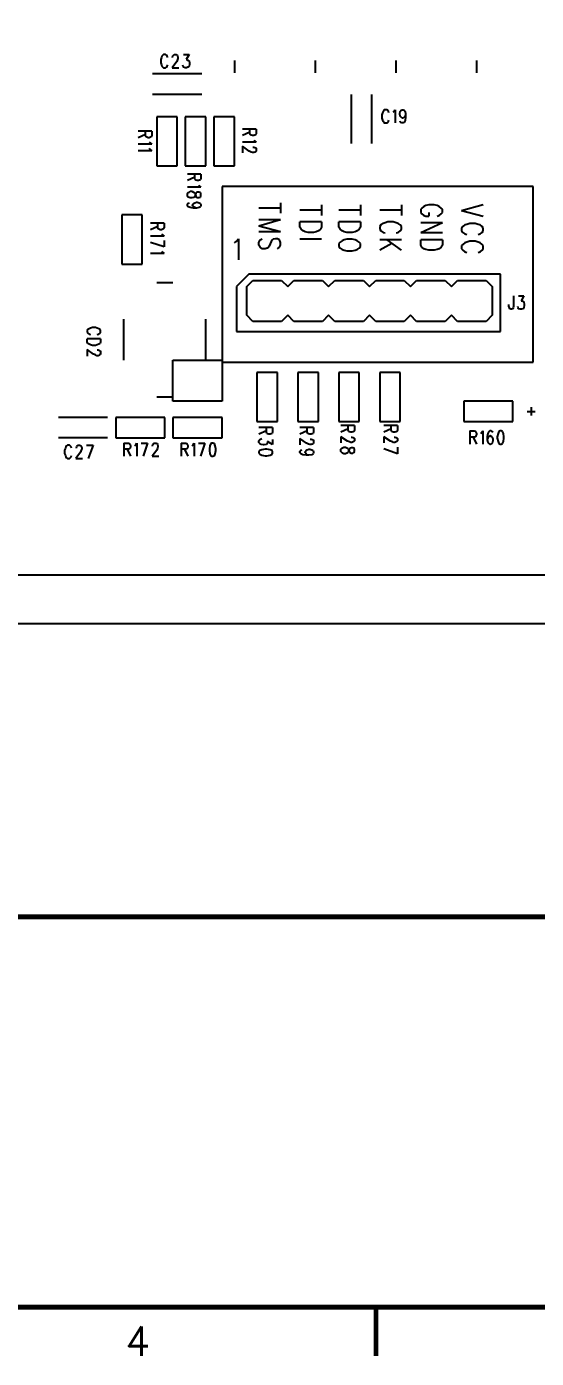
# Model space of a CAD drawing. Extents: x 295 to 953, y 10 to 290.
# Drawn here: x 651.2 to 703.4, y 9.8 to 146.2 of the extents above; entities that cross this region are included whole.
import ezdxf
from ezdxf.enums import TextEntityAlignment as Align

# ---------------------------------------------------------------- set-up
doc = ezdxf.new("R2010")
doc.units = 0
doc.header["$LTSCALE"] = 5
doc.header["$MEASUREMENT"] = 0
doc.layers.get('0').update_dxf_attribs({"linetype": 'CONTINUOUS', "lineweight": 25})
for name, color, linetype in [('SST0126_PHO', 15, 'CONTINUOUS'), ('문자', 4, 'CONTINUOUS'), ('테두리', 3, 'CONTINUOUS')]:
    doc.layers.add(name, color=color, linetype=linetype)
doc.styles.get("Standard").update_dxf_attribs({"font": 'simplex.shx'})

# ---------------------------------------------------------------- blocks, each defined once
blk = doc.blocks.new('C')
at = {"layer": '테두리', "const_width": 0.5}
for points in [[(15, 285), (15, 15), (405, 15), (405, 285), (15, 285)], [(15, 55), (405, 55)], [(210, 10), (210, 15)]]:
    blk.add_lwpolyline(points, dxfattribs=at)
at = {"layer": '문자'}
blk.add_text('4', height=3, dxfattribs=at).set_placement((185.62, 11.5), align=Align.MIDDLE)

msp = doc.modelspace()

# ---------------------------------------------------------------- linework, layer by layer
at = {"layer": 'SST0126_PHO', "color": 7}
for p, q in [((665.15, 143.3), (665.07, 143.17)), ((665.24, 143.34), (665.15, 143.3)), ((665.45, 143.34), (665.24, 143.34)), ((665.53, 143.3), (665.45, 143.34)), ((665.62, 143.17), (665.53, 143.3)), ((666.2, 143.21), (666.24, 143.3)), ((666.24, 143.3), (666.33, 143.34)), ((666.33, 143.34), (666.54, 143.34)), ((666.54, 143.34), (666.62, 143.3)), ((666.62, 143.3), (666.66, 143.21)), ((667.29, 143.34), (667.84, 143.34)), ((667.84, 143.34), (667.54, 142.84)), ((665.03, 143.05), (664.95, 142.84)), ((664.95, 142.84), (664.95, 142.5)), ((664.95, 142.5), (665.03, 142.29)), ((665.07, 143.17), (665.03, 143.05)), ((665.03, 142.29), (665.07, 142.17)), ((665.07, 142.17), (665.15, 142.04)), ((665.15, 142.04), (665.24, 142)), ((665.24, 142), (665.45, 142)), ((665.45, 142), (665.53, 142.04)), ((665.53, 142.04), (665.62, 142.17)), ((665.66, 143.05), (665.62, 143.17)), ((665.62, 142.17), (665.66, 142.29)), ((666.58, 142.63), (666.12, 142)), ((666.12, 142), (666.79, 142)), ((666.16, 143.09), (666.2, 143.21)), ((666.16, 143.05), (666.16, 143.09)), ((666.66, 142.84), (666.58, 142.63)), ((666.66, 143.21), (666.71, 143.09)), ((666.71, 142.96), (666.66, 142.84)), ((666.71, 143.09), (666.71, 142.96)), ((667.25, 142.12), (667.21, 142.25)), ((667.29, 142.04), (667.25, 142.12)), ((667.46, 142), (667.29, 142.04)), ((667.59, 142), (667.46, 142)), ((667.54, 142.84), (667.67, 142.84)), ((667.71, 142.04), (667.59, 142)), ((667.67, 142.84), (667.75, 142.75)), ((667.84, 142.17), (667.71, 142.04)), ((667.75, 142.75), (667.84, 142.71)), ((667.84, 142.71), (667.88, 142.5)), ((667.88, 142.37), (667.84, 142.17)), ((667.88, 142.5), (667.88, 142.37)), ((672.49, 142.75), (672.49, 141.49)), ((680.75, 142.75), (680.75, 141.49)), ((689, 142.75), (689, 141.49)), ((697.26, 142.75), (697.26, 141.49)), ((669.14, 141.37), (664.11, 141.37)), ((669.14, 139.27), (664.11, 139.27)), ((684.43, 139.27), (684.43, 134.24)), ((686.53, 139.27), (686.53, 134.24)), ((666.62, 136.97), (664.53, 136.97)), ((664.53, 136.97), (664.53, 131.94)), ((666.62, 131.94), (666.62, 136.97)), ((669.56, 136.97), (667.46, 136.97)), ((667.46, 136.97), (667.46, 131.94)), ((669.56, 131.94), (669.56, 136.97)), ((672.49, 136.97), (670.39, 136.97)), ((670.39, 136.97), (670.39, 131.94)), ((672.49, 131.94), (672.49, 136.97)), ((687.66, 137.39), (687.58, 137.18)), ((687.58, 137.18), (687.58, 136.84)), ((687.58, 136.84), (687.66, 136.63)), ((687.7, 137.51), (687.66, 137.39)), ((687.66, 136.63), (687.7, 136.51)), ((687.79, 137.64), (687.7, 137.51)), ((687.7, 136.51), (687.79, 136.38)), ((687.87, 137.68), (687.79, 137.64)), ((688.08, 137.68), (687.87, 137.68)), ((688.16, 137.64), (688.08, 137.68)), ((688.25, 137.51), (688.16, 137.64)), ((688.16, 136.38), (688.25, 136.51)), ((688.29, 137.39), (688.25, 137.51)), ((688.25, 136.51), (688.29, 136.63)), ((688.75, 137.43), (688.83, 137.51)), ((688.83, 137.51), (688.96, 137.68)), ((688.96, 137.68), (688.96, 136.34)), ((689.42, 137.3), (689.46, 137.51)), ((689.42, 137.26), (689.42, 137.3)), ((689.46, 137.05), (689.42, 137.26)), ((689.46, 137.51), (689.55, 137.64)), ((689.55, 136.93), (689.46, 137.05)), ((689.5, 136.38), (689.46, 136.51)), ((689.55, 137.64), (689.67, 137.68)), ((689.67, 136.84), (689.55, 136.93)), ((689.67, 137.68), (689.76, 137.68)), ((689.76, 136.84), (689.67, 136.84)), ((689.76, 137.68), (689.88, 137.64)), ((689.88, 136.93), (689.76, 136.84)), ((689.88, 137.64), (689.97, 137.51)), ((689.97, 137.05), (689.88, 136.93)), ((689.97, 136.59), (689.88, 136.38)), ((689.97, 137.51), (690.01, 137.26)), ((690.01, 137.26), (689.97, 137.05)), ((690.01, 136.93), (689.97, 136.59)), ((690.01, 137.26), (690.01, 136.93)), ((664.02, 135.5), (662.64, 135.5)), ((663.39, 135.17), (662.64, 134.83)), ((663.39, 135.04), (663.39, 135.5)), ((664.02, 135.5), (664.02, 135.04)), ((674.71, 135.71), (673.33, 135.71)), ((674.08, 135.38), (673.33, 135.04)), ((674.08, 135.25), (674.08, 135.71)), ((674.12, 135.12), (674.08, 135.25)), ((674.21, 135.08), (674.12, 135.12)), ((674.67, 135.12), (674.58, 135.08)), ((674.71, 135.25), (674.67, 135.12)), ((674.71, 135.71), (674.71, 135.25)), ((687.79, 136.38), (687.87, 136.34)), ((687.87, 136.34), (688.08, 136.34)), ((688.08, 136.34), (688.16, 136.38)), ((689.63, 136.34), (689.5, 136.38)), ((689.76, 136.34), (689.63, 136.34)), ((689.88, 136.38), (689.76, 136.34)), ((664.02, 134.16), (662.64, 134.16)), ((663.44, 134.91), (663.39, 135.04)), ((663.52, 134.87), (663.44, 134.91)), ((663.65, 134.83), (663.52, 134.87)), ((663.77, 134.83), (663.65, 134.83)), ((663.9, 134.87), (663.77, 134.83)), ((663.77, 134.37), (663.86, 134.29)), ((663.77, 133.74), (663.86, 133.62)), ((663.86, 134.29), (664.02, 134.16)), ((663.98, 134.91), (663.9, 134.87)), ((664.02, 135.04), (663.98, 134.91)), ((674.71, 134.37), (673.33, 134.37)), ((674, 133.45), (673.33, 133.95)), ((673.33, 133.95), (673.33, 133.28)), ((674.33, 135.04), (674.21, 135.08)), ((674.46, 135.04), (674.33, 135.04)), ((674.37, 133.87), (674.46, 133.87)), ((674.58, 135.08), (674.46, 135.04)), ((674.46, 134.58), (674.54, 134.5)), ((674.46, 133.87), (674.58, 133.83)), ((674.54, 134.5), (674.71, 134.37)), ((674.58, 133.83), (674.67, 133.78)), ((674.67, 133.78), (674.71, 133.7)), ((664.02, 133.49), (662.64, 133.49)), ((663.86, 133.62), (664.02, 133.49)), ((674.21, 133.36), (674, 133.45)), ((674.33, 133.32), (674.21, 133.36)), ((674.46, 133.32), (674.33, 133.32)), ((674.58, 133.36), (674.46, 133.32)), ((674.67, 133.41), (674.58, 133.36)), ((674.71, 133.49), (674.67, 133.41)), ((674.71, 133.7), (674.71, 133.49)), ((664.53, 131.94), (666.62, 131.94)), ((667.46, 131.94), (669.56, 131.94)), ((669.05, 131.1), (667.67, 131.1)), ((668.42, 130.64), (668.42, 131.1)), ((669.05, 131.1), (669.05, 130.64)), ((670.39, 131.94), (672.49, 131.94)), ((668.42, 130.77), (667.67, 130.43)), ((669.05, 129.76), (667.67, 129.76)), ((668.47, 130.51), (668.42, 130.64)), ((668.55, 130.47), (668.47, 130.51)), ((668.68, 130.43), (668.55, 130.47)), ((668.8, 130.43), (668.68, 130.43)), ((668.93, 130.47), (668.8, 130.43)), ((668.8, 129.97), (668.88, 129.89)), ((668.88, 129.89), (669.05, 129.76)), ((669.01, 130.51), (668.93, 130.47)), ((669.05, 130.64), (669.01, 130.51)), ((703.08, 129.84), (671.23, 129.84)), ((671.23, 129.84), (671.23, 111.82)), ((703.08, 111.82), (703.08, 129.84)), ((667.67, 129.09), (667.75, 129.22)), ((667.67, 128.88), (667.67, 129.09)), ((667.75, 128.75), (667.67, 128.88)), ((667.75, 129.22), (667.84, 129.26)), ((667.84, 128.71), (667.75, 128.75)), ((667.84, 129.26), (667.96, 129.34)), ((667.96, 128.67), (667.84, 128.71)), ((667.96, 129.34), (668.13, 129.34)), ((668.13, 128.67), (667.96, 128.67)), ((668.13, 129.34), (668.3, 129.26)), ((668.3, 128.71), (668.13, 128.67)), ((668.3, 129.26), (668.42, 129.17)), ((668.42, 128.8), (668.3, 128.71)), ((668.42, 129.17), (668.47, 129.05)), ((668.47, 128.92), (668.42, 128.8)), ((668.55, 129.13), (668.47, 128.92)), ((668.47, 129.05), (668.55, 128.84)), ((668.59, 129.22), (668.55, 129.13)), ((668.55, 128.84), (668.59, 128.75)), ((668.72, 129.26), (668.59, 129.22)), ((668.59, 128.75), (668.72, 128.71)), ((668.88, 129.26), (668.72, 129.26)), ((668.72, 128.71), (668.88, 128.71)), ((669.01, 129.22), (668.88, 129.26)), ((668.88, 128.71), (669.01, 128.75)), ((669.05, 129.09), (669.01, 129.22)), ((669.01, 128.75), (669.05, 128.88)), ((669.05, 128.88), (669.05, 129.09)), ((663.06, 126.91), (660.96, 126.91)), ((660.96, 126.91), (660.96, 121.88)), ((663.06, 121.88), (663.06, 126.91)), ((667.67, 128), (667.75, 128.13)), ((667.67, 127.87), (667.67, 128)), ((667.75, 127.75), (667.67, 127.87)), ((667.75, 128.13), (667.88, 128.17)), ((667.96, 127.66), (667.75, 127.75)), ((668.3, 127.62), (667.96, 127.66)), ((668.21, 127.96), (668.3, 128.08)), ((668.21, 127.87), (668.21, 127.96)), ((668.3, 127.75), (668.21, 127.87)), ((668.3, 128.08), (668.42, 128.17)), ((668.42, 127.66), (668.3, 127.75)), ((668.59, 127.62), (668.3, 127.62)), ((668.42, 128.17), (668.59, 128.21)), ((668.59, 127.62), (668.42, 127.66)), ((668.59, 128.21), (668.68, 128.21)), ((668.88, 127.66), (668.59, 127.62)), ((668.68, 128.21), (668.88, 128.17)), ((668.88, 128.17), (669.01, 128.08)), ((669.01, 127.75), (668.88, 127.66)), ((669.01, 128.08), (669.05, 127.96)), ((669.05, 127.87), (669.01, 127.75)), ((669.05, 127.96), (669.05, 127.87)), ((677.22, 127.62), (675, 127.62)), ((677.22, 128.17), (677.22, 127.08)), ((681.42, 127.41), (679.19, 127.41)), ((681.42, 127.96), (681.42, 126.87)), ((685.4, 127.41), (683.18, 127.41)), ((685.4, 127.96), (685.4, 126.87)), ((689.59, 127.41), (687.37, 127.41)), ((689.59, 127.96), (689.59, 126.87)), ((691.68, 127.62), (691.56, 127.5)), ((691.56, 127.5), (691.56, 127.16)), ((691.56, 127.16), (691.68, 127.04)), ((691.89, 127.79), (691.68, 127.62)), ((691.68, 127.04), (691.89, 126.87)), ((692.1, 127.87), (691.89, 127.79)), ((692.4, 127.96), (692.1, 127.87)), ((692.94, 127.96), (692.4, 127.96)), ((692.4, 127.16), (692.4, 126.78)), ((693.23, 127.87), (692.94, 127.96)), ((693.44, 127.79), (693.23, 127.87)), ((693.65, 127.62), (693.44, 127.79)), ((693.44, 126.87), (693.65, 127.04)), ((693.78, 127.5), (693.65, 127.62)), ((693.65, 127.04), (693.78, 127.16)), ((693.78, 127.16), (693.78, 127.5)), ((697.97, 127.96), (695.75, 127.33)), ((697.97, 126.74), (695.75, 127.33)), ((665.28, 126.07), (663.9, 126.07)), ((664.65, 125.74), (663.9, 125.4)), ((664.65, 125.61), (664.65, 126.07)), ((664.69, 125.49), (664.65, 125.61)), ((665.28, 125.61), (665.24, 125.49)), ((665.28, 126.07), (665.28, 125.61)), ((677.22, 126.41), (675, 125.78)), ((677.22, 126.41), (675, 126.41)), ((677.22, 125.19), (675, 125.78)), ((679.19, 125.65), (679.19, 126.2)), ((681.42, 126.2), (679.19, 126.2)), ((679.32, 125.44), (679.19, 125.65)), ((681.42, 125.65), (681.29, 125.44)), ((681.42, 126.2), (681.42, 125.65)), ((683.18, 125.65), (683.18, 126.2)), ((685.4, 126.2), (683.18, 126.2)), ((683.3, 125.44), (683.18, 125.65)), ((685.4, 125.65), (685.27, 125.44)), ((685.4, 126.2), (685.4, 125.65)), ((687.49, 125.9), (687.37, 125.74)), ((687.37, 125.74), (687.37, 125.44)), ((687.7, 126.03), (687.49, 125.9)), ((687.91, 126.11), (687.7, 126.03)), ((688.21, 126.2), (687.91, 126.11)), ((688.75, 126.2), (688.21, 126.2)), ((689.04, 126.11), (688.75, 126.2)), ((689.25, 126.03), (689.04, 126.11)), ((689.46, 125.9), (689.25, 126.03)), ((689.59, 125.74), (689.46, 125.9)), ((689.59, 125.44), (689.59, 125.74)), ((693.78, 126.11), (691.56, 125.07)), ((693.78, 126.11), (691.56, 126.11)), ((691.89, 126.87), (692.1, 126.78)), ((692.1, 126.78), (692.4, 126.78)), ((693.23, 126.78), (693.44, 126.87)), ((695.87, 125.74), (695.75, 125.57)), ((695.75, 125.57), (695.75, 125.28)), ((696.08, 125.9), (695.87, 125.74)), ((696.29, 125.95), (696.08, 125.9)), ((696.59, 126.03), (696.29, 125.95)), ((697.13, 126.03), (696.59, 126.03)), ((697.43, 125.95), (697.13, 126.03)), ((697.63, 125.9), (697.43, 125.95)), ((697.84, 125.74), (697.63, 125.9)), ((697.97, 125.57), (697.84, 125.74)), ((697.97, 125.28), (697.97, 125.57)), ((665.28, 124.73), (663.9, 124.73)), ((664.78, 125.44), (664.69, 125.49)), ((664.9, 125.4), (664.78, 125.44)), ((665.03, 125.4), (664.9, 125.4)), ((665.15, 125.44), (665.03, 125.4)), ((665.03, 124.94), (665.11, 124.86)), ((665.11, 124.86), (665.28, 124.73)), ((665.24, 125.49), (665.15, 125.44)), ((665.28, 124.31), (665.28, 123.64)), ((672.49, 124.06), (672.66, 124.19)), ((672.66, 124.19), (672.91, 124.48)), ((672.91, 124.48), (672.91, 122.3)), ((677.22, 125.19), (675, 125.19)), ((675, 124.1), (675.13, 124.35)), ((675.13, 124.35), (675.34, 124.48)), ((676.26, 124.19), (676.05, 123.72)), ((676.39, 124.35), (676.26, 124.19)), ((676.47, 124.44), (676.39, 124.35)), ((676.68, 124.48), (676.47, 124.44)), ((676.89, 124.48), (676.68, 124.48)), ((677.1, 124.35), (676.89, 124.48)), ((677.22, 124.1), (677.1, 124.35)), ((681.42, 124.44), (679.19, 124.44)), ((679.53, 125.28), (679.32, 125.44)), ((679.74, 125.19), (679.53, 125.28)), ((680.03, 125.11), (679.74, 125.19)), ((680.58, 125.11), (680.03, 125.11)), ((680.87, 125.19), (680.58, 125.11)), ((681.08, 125.28), (680.87, 125.19)), ((681.29, 125.44), (681.08, 125.28)), ((683.51, 125.28), (683.3, 125.44)), ((683.51, 124.27), (683.3, 124.14)), ((683.72, 125.19), (683.51, 125.28)), ((683.72, 124.35), (683.51, 124.27)), ((684.01, 125.11), (683.72, 125.19)), ((684.01, 124.44), (683.72, 124.35)), ((684.56, 125.11), (684.01, 125.11)), ((684.56, 124.44), (684.01, 124.44)), ((684.85, 125.19), (684.56, 125.11)), ((684.85, 124.35), (684.56, 124.44)), ((685.06, 125.28), (684.85, 125.19)), ((685.06, 124.27), (684.85, 124.35)), ((685.27, 125.44), (685.06, 125.28)), ((685.27, 124.14), (685.06, 124.27)), ((687.37, 125.44), (687.49, 125.28)), ((689.59, 124.35), (687.37, 124.35)), ((687.49, 125.28), (687.7, 125.11)), ((687.7, 125.11), (687.91, 125.07)), ((689.59, 123.31), (688.12, 124.35)), ((689.04, 125.07), (689.25, 125.11)), ((689.25, 125.11), (689.46, 125.28)), ((689.46, 125.28), (689.59, 125.44)), ((693.78, 125.07), (691.56, 125.07)), ((691.56, 123.81), (691.56, 124.35)), ((693.78, 124.35), (691.56, 124.35)), ((693.78, 124.35), (693.78, 123.81)), ((695.75, 125.28), (695.87, 125.11)), ((695.87, 125.11), (696.08, 124.98)), ((696.08, 124.98), (696.29, 124.9)), ((696.59, 124.23), (696.29, 124.14)), ((697.13, 124.23), (696.59, 124.23)), ((697.43, 124.14), (697.13, 124.23)), ((697.43, 124.9), (697.63, 124.98)), ((697.63, 124.98), (697.84, 125.11)), ((697.84, 125.11), (697.97, 125.28)), ((665.28, 123.64), (663.9, 124.1)), ((665.28, 122.97), (663.9, 122.97)), ((665.03, 123.18), (665.11, 123.1)), ((665.11, 123.1), (665.28, 122.97)), ((675, 123.81), (675, 124.1)), ((675.13, 123.6), (675, 123.81)), ((675.34, 123.43), (675.13, 123.6)), ((675.63, 123.43), (675.34, 123.43)), ((675.84, 123.52), (675.63, 123.43)), ((675.97, 123.6), (675.84, 123.52)), ((676.05, 123.72), (675.97, 123.6)), ((676.89, 123.43), (677.1, 123.6)), ((677.1, 123.6), (677.22, 123.81)), ((677.22, 123.81), (677.22, 124.1)), ((683.3, 124.14), (683.18, 123.98)), ((683.18, 123.98), (683.18, 123.68)), ((683.18, 123.68), (683.3, 123.52)), ((683.3, 123.52), (683.51, 123.39)), ((683.51, 123.39), (683.72, 123.31)), ((683.72, 123.31), (684.01, 123.22)), ((684.01, 123.22), (684.56, 123.22)), ((684.56, 123.22), (684.85, 123.31)), ((684.85, 123.31), (685.06, 123.39)), ((685.06, 123.39), (685.27, 123.52)), ((685.4, 123.98), (685.27, 124.14)), ((685.27, 123.52), (685.4, 123.68)), ((685.4, 123.68), (685.4, 123.98)), ((688.62, 123.98), (687.37, 123.31)), ((691.68, 123.6), (691.56, 123.81)), ((691.89, 123.43), (691.68, 123.6)), ((692.1, 123.39), (691.89, 123.43)), ((692.4, 123.31), (692.1, 123.39)), ((692.94, 123.31), (692.4, 123.31)), ((693.23, 123.39), (692.94, 123.31)), ((693.44, 123.43), (693.23, 123.39)), ((693.65, 123.6), (693.44, 123.43)), ((693.78, 123.81), (693.65, 123.6)), ((695.87, 123.89), (695.75, 123.77)), ((695.75, 123.77), (695.75, 123.43)), ((695.75, 123.43), (695.87, 123.31)), ((696.08, 124.06), (695.87, 123.89)), ((695.87, 123.31), (696.08, 123.14)), ((696.29, 124.14), (696.08, 124.06)), ((696.08, 123.14), (696.29, 123.05)), ((697.63, 124.06), (697.43, 124.14)), ((697.43, 123.05), (697.63, 123.14)), ((697.84, 123.89), (697.63, 124.06)), ((697.63, 123.14), (697.84, 123.31)), ((697.97, 123.77), (697.84, 123.89)), ((697.84, 123.31), (697.97, 123.43)), ((697.97, 123.43), (697.97, 123.77)), ((660.96, 121.88), (663.06, 121.88)), ((673.96, 120.83), (672.7, 119.58)), ((673.75, 119.58), (674.37, 120.2)), ((699.73, 120.83), (673.96, 120.83)), ((674.37, 120.2), (677.31, 120.2)), ((677.31, 120.2), (677.94, 119.58)), ((677.94, 119.58), (678.57, 120.2)), ((678.57, 120.2), (681.5, 120.2)), ((681.5, 120.2), (682.13, 119.58)), ((682.13, 119.58), (682.76, 120.2)), ((682.76, 120.2), (685.69, 120.2)), ((685.69, 120.2), (686.32, 119.58)), ((686.32, 119.58), (686.95, 120.2)), ((686.95, 120.2), (689.88, 120.2)), ((689.88, 120.2), (690.51, 119.58)), ((690.51, 119.58), (691.14, 120.2)), ((691.14, 120.2), (694.07, 120.2)), ((694.07, 120.2), (694.7, 119.58)), ((694.7, 119.58), (695.33, 120.2)), ((695.33, 120.2), (698.26, 120.2)), ((698.26, 120.2), (698.89, 119.58)), ((699.73, 114.97), (699.73, 120.83)), ((664.53, 119.99), (666.2, 119.99)), ((672.7, 119.58), (672.7, 114.97)), ((673.75, 116.64), (673.75, 119.58)), ((698.89, 119.58), (698.89, 116.64)), ((700.57, 117.56), (700.57, 117.73)), ((700.65, 117.4), (700.57, 117.56)), ((700.69, 117.31), (700.65, 117.4)), ((701.03, 117.4), (700.99, 117.31)), ((701.07, 117.56), (701.03, 117.4)), ((701.07, 118.61), (701.07, 117.56)), ((701.53, 117.4), (701.49, 117.52)), ((701.57, 117.31), (701.53, 117.4)), ((701.57, 118.61), (702.12, 118.61)), ((702.12, 118.61), (701.83, 118.11)), ((701.83, 118.11), (701.95, 118.11)), ((701.95, 118.11), (702.08, 118.03)), ((702.12, 117.44), (702.04, 117.31)), ((702.08, 118.03), (702.12, 117.98)), ((702.12, 117.98), (702.16, 117.77)), ((702.16, 117.65), (702.12, 117.44)), ((702.16, 117.77), (702.16, 117.65)), ((661.17, 112.03), (661.17, 116.22)), ((669.56, 112.03), (669.56, 116.22)), ((674.37, 116.01), (673.75, 116.64)), ((677.31, 116.01), (674.37, 116.01)), ((677.94, 116.64), (677.31, 116.01)), ((678.57, 116.01), (677.94, 116.64)), ((681.5, 116.01), (678.57, 116.01)), ((682.13, 116.64), (681.5, 116.01)), ((682.76, 116.01), (682.13, 116.64)), ((685.69, 116.01), (682.76, 116.01)), ((686.32, 116.64), (685.69, 116.01)), ((686.95, 116.01), (686.32, 116.64)), ((689.88, 116.01), (686.95, 116.01)), ((690.51, 116.64), (689.88, 116.01)), ((691.14, 116.01), (690.51, 116.64)), ((694.07, 116.01), (691.14, 116.01)), ((694.7, 116.64), (694.07, 116.01)), ((695.33, 116.01), (694.7, 116.64)), ((698.26, 116.01), (695.33, 116.01)), ((698.89, 116.64), (698.26, 116.01)), ((700.78, 117.27), (700.69, 117.31)), ((700.86, 117.27), (700.78, 117.27)), ((700.99, 117.31), (700.86, 117.27)), ((701.74, 117.27), (701.57, 117.31)), ((701.87, 117.27), (701.74, 117.27)), ((702.04, 117.31), (701.87, 117.27)), ((657.49, 115.18), (657.4, 115.09)), ((657.4, 115.09), (657.4, 114.88)), ((657.4, 114.88), (657.49, 114.8)), ((657.61, 115.26), (657.49, 115.18)), ((657.49, 114.8), (657.61, 114.71)), ((657.74, 115.3), (657.61, 115.26)), ((657.61, 114.71), (657.74, 114.67)), ((657.95, 115.38), (657.74, 115.3)), ((658.28, 115.38), (657.95, 115.38)), ((658.45, 115.3), (658.28, 115.38)), ((658.62, 115.26), (658.45, 115.3)), ((658.45, 114.67), (658.62, 114.71)), ((658.74, 115.18), (658.62, 115.26)), ((658.62, 114.71), (658.74, 114.8)), ((658.78, 115.09), (658.74, 115.18)), ((658.74, 114.8), (658.78, 114.88)), ((658.78, 114.88), (658.78, 115.09)), ((672.7, 114.97), (699.73, 114.97)), ((657.4, 113.88), (657.4, 114.21)), ((658.78, 114.21), (657.4, 114.21)), ((657.49, 113.75), (657.4, 113.88)), ((657.61, 113.67), (657.49, 113.75)), ((657.74, 113.62), (657.61, 113.67)), ((657.95, 113.54), (657.74, 113.62)), ((658.28, 113.54), (657.95, 113.54)), ((658.45, 113.62), (658.28, 113.54)), ((658.62, 113.67), (658.45, 113.62)), ((658.74, 113.75), (658.62, 113.67)), ((658.78, 113.88), (658.74, 113.75)), ((658.78, 114.21), (658.78, 113.88)), ((658.07, 112.66), (657.4, 113.12)), ((657.4, 113.12), (657.4, 112.45)), ((658.28, 112.58), (658.07, 112.66)), ((658.41, 112.49), (658.28, 112.58)), ((658.53, 112.49), (658.41, 112.49)), ((658.45, 113.08), (658.53, 113.08)), ((658.53, 113.08), (658.66, 113.04)), ((658.66, 112.58), (658.53, 112.49)), ((658.66, 113.04), (658.74, 113)), ((658.74, 112.62), (658.66, 112.58)), ((658.74, 113), (658.78, 112.91)), ((658.78, 112.7), (658.74, 112.62)), ((658.78, 112.91), (658.78, 112.7)), ((666.2, 108.26), (666.2, 112.03)), ((666.2, 112.03), (669.56, 112.03)), ((669.56, 112.03), (671.23, 112.03)), ((671.23, 112.03), (671.23, 107.84)), ((671.23, 111.82), (703.08, 111.82)), ((676.89, 110.77), (674.79, 110.77)), ((674.79, 110.77), (674.79, 105.75)), ((676.89, 105.75), (676.89, 110.77)), ((681.08, 110.77), (678.98, 110.77)), ((678.98, 110.77), (678.98, 105.75)), ((681.08, 105.75), (681.08, 110.77)), ((685.27, 110.77), (683.18, 110.77)), ((683.18, 110.77), (683.18, 105.75)), ((685.27, 105.75), (685.27, 110.77)), ((689.46, 110.77), (687.37, 110.77)), ((687.37, 110.77), (687.37, 105.75)), ((689.46, 105.75), (689.46, 110.77)), ((664.53, 108.26), (666.2, 108.26)), ((666.2, 107.84), (666.2, 108.26)), ((671.23, 107.84), (666.2, 107.84)), ((695.96, 107.84), (695.96, 105.75)), ((700.99, 107.84), (695.96, 107.84)), ((700.99, 105.75), (700.99, 107.84)), ((702.45, 106.79), (703.29, 106.79)), ((702.87, 107.21), (702.87, 106.37)), ((659.5, 106.16), (654.47, 106.16)), ((665.36, 106.16), (660.34, 106.16)), ((660.34, 106.16), (660.34, 104.07)), ((665.36, 104.07), (665.36, 106.16)), ((666.2, 106.16), (666.2, 104.07)), ((671.23, 106.16), (666.2, 106.16)), ((671.23, 104.07), (671.23, 106.16)), ((674.79, 105.75), (676.89, 105.75)), ((676.39, 105.12), (675, 105.12)), ((675.76, 104.66), (675.76, 105.12)), ((676.39, 105.12), (676.39, 104.66)), ((678.98, 105.75), (681.08, 105.75)), ((680.58, 105.12), (679.19, 105.12)), ((679.95, 104.66), (679.95, 105.12)), ((680.58, 105.12), (680.58, 104.66)), ((683.18, 105.75), (685.27, 105.75)), ((684.77, 105.33), (683.39, 105.33)), ((684.14, 104.87), (684.14, 105.33)), ((684.77, 105.33), (684.77, 104.87)), ((687.37, 105.75), (689.46, 105.75)), ((689.17, 105.33), (687.79, 105.33)), ((688.54, 104.87), (688.54, 105.33)), ((689.17, 105.33), (689.17, 104.87)), ((695.96, 105.75), (700.99, 105.75)), ((659.5, 104.07), (654.47, 104.07)), ((660.34, 104.07), (665.36, 104.07)), ((666.2, 104.07), (671.23, 104.07)), ((675.76, 104.78), (675, 104.45)), ((675, 103.78), (675.09, 103.9)), ((675, 103.61), (675, 103.78)), ((675.09, 103.9), (675.17, 103.94)), ((675.17, 103.94), (675.3, 103.99)), ((675.8, 104.53), (675.76, 104.66)), ((675.88, 104.49), (675.8, 104.53)), ((676.01, 104.45), (675.88, 104.49)), ((676.14, 104.45), (676.01, 104.45)), ((676.26, 104.49), (676.14, 104.45)), ((676.34, 104.53), (676.26, 104.49)), ((676.39, 104.66), (676.34, 104.53)), ((676.39, 103.9), (676.39, 103.4)), ((679.95, 104.78), (679.19, 104.45)), ((679.87, 103.52), (679.19, 103.99)), ((679.19, 103.99), (679.19, 103.36)), ((679.99, 104.53), (679.95, 104.66)), ((680.07, 104.49), (679.99, 104.53)), ((680.2, 104.45), (680.07, 104.49)), ((680.33, 104.45), (680.2, 104.45)), ((680.24, 103.94), (680.33, 103.94)), ((680.45, 104.49), (680.33, 104.45)), ((680.33, 103.94), (680.45, 103.9)), ((680.54, 104.53), (680.45, 104.49)), ((680.45, 103.9), (680.54, 103.86)), ((680.58, 104.66), (680.54, 104.53)), ((680.54, 103.86), (680.58, 103.78)), ((680.58, 103.78), (680.58, 103.57)), ((684.14, 104.99), (683.39, 104.66)), ((684.06, 103.73), (683.39, 104.19)), ((683.39, 104.19), (683.39, 103.57)), ((684.27, 103.65), (684.06, 103.73)), ((684.18, 104.74), (684.14, 104.87)), ((684.27, 104.7), (684.18, 104.74)), ((684.39, 104.66), (684.27, 104.7)), ((684.52, 104.66), (684.39, 104.66)), ((684.43, 104.15), (684.52, 104.15)), ((684.64, 104.7), (684.52, 104.66)), ((684.52, 104.15), (684.64, 104.11)), ((684.73, 104.74), (684.64, 104.7)), ((684.64, 104.11), (684.73, 104.07)), ((684.77, 104.87), (684.73, 104.74)), ((684.73, 104.07), (684.77, 103.99)), ((684.77, 103.78), (684.73, 103.69)), ((684.77, 103.99), (684.77, 103.78)), ((688.54, 104.99), (687.79, 104.66)), ((688.46, 103.73), (687.79, 104.19)), ((687.79, 104.19), (687.79, 103.57)), ((688.67, 103.65), (688.46, 103.73)), ((688.58, 104.74), (688.54, 104.87)), ((688.67, 104.7), (688.58, 104.74)), ((688.79, 104.66), (688.67, 104.7)), ((688.92, 104.66), (688.79, 104.66)), ((688.83, 104.15), (688.92, 104.15)), ((689.04, 104.7), (688.92, 104.66)), ((688.92, 104.15), (689.04, 104.11)), ((689.13, 104.74), (689.04, 104.7)), ((689.04, 104.11), (689.13, 104.07)), ((689.17, 104.87), (689.13, 104.74)), ((689.13, 104.07), (689.17, 103.99)), ((689.17, 103.78), (689.13, 103.69)), ((689.17, 103.99), (689.17, 103.78)), ((696.59, 104.78), (697.05, 104.78)), ((696.59, 104.78), (696.59, 103.44)), ((697.05, 104.15), (696.59, 104.15)), ((696.92, 104.15), (697.26, 103.44)), ((697.05, 104.78), (697.17, 104.74)), ((697.17, 104.19), (697.05, 104.15)), ((697.17, 104.74), (697.22, 104.66)), ((697.22, 104.28), (697.17, 104.19)), ((697.22, 104.66), (697.26, 104.53)), ((697.26, 104.4), (697.22, 104.28)), ((697.26, 104.53), (697.26, 104.4)), ((697.72, 104.53), (697.8, 104.61)), ((697.8, 104.61), (697.93, 104.78)), ((697.93, 104.78), (697.93, 103.44)), ((698.43, 104.53), (698.35, 104.19)), ((698.35, 104.19), (698.35, 103.9)), ((698.43, 104.07), (698.35, 103.9)), ((698.35, 103.9), (698.43, 103.61)), ((698.52, 104.74), (698.43, 104.53)), ((698.52, 104.19), (698.43, 104.07)), ((698.64, 104.78), (698.52, 104.74)), ((698.64, 104.28), (698.52, 104.19)), ((698.77, 104.78), (698.64, 104.78)), ((698.68, 104.28), (698.64, 104.28)), ((698.85, 104.19), (698.68, 104.28)), ((698.89, 104.74), (698.77, 104.78)), ((698.93, 104.07), (698.85, 104.19)), ((698.93, 104.61), (698.89, 104.74)), ((698.98, 103.9), (698.93, 104.07)), ((698.93, 103.61), (698.98, 103.82)), ((698.98, 103.82), (698.98, 103.9)), ((699.48, 104.53), (699.4, 104.19)), ((699.4, 104.19), (699.4, 104.03)), ((699.4, 104.03), (699.48, 103.69)), ((699.56, 104.74), (699.48, 104.53)), ((699.69, 104.78), (699.56, 104.74)), ((699.81, 104.78), (699.69, 104.78)), ((699.94, 104.74), (699.81, 104.78)), ((700.02, 104.53), (699.94, 104.74)), ((700.07, 104.19), (700.02, 104.53)), ((700.02, 103.69), (700.07, 104.03)), ((700.07, 104.03), (700.07, 104.19)), ((655.18, 103.02), (655.1, 102.81)), ((655.1, 102.81), (655.1, 102.48)), ((655.1, 102.48), (655.18, 102.27)), ((655.22, 103.15), (655.18, 103.02)), ((655.31, 103.27), (655.22, 103.15)), ((655.39, 103.31), (655.31, 103.27)), ((655.6, 103.31), (655.39, 103.31)), ((655.68, 103.27), (655.6, 103.31)), ((655.77, 103.15), (655.68, 103.27)), ((655.81, 103.02), (655.77, 103.15)), ((656.73, 102.6), (656.27, 101.97)), ((656.31, 103.06), (656.35, 103.19)), ((656.31, 103.02), (656.31, 103.06)), ((656.35, 103.19), (656.4, 103.27)), ((656.4, 103.27), (656.48, 103.31)), ((656.48, 103.31), (656.69, 103.31)), ((656.69, 103.31), (656.77, 103.27)), ((656.81, 102.81), (656.73, 102.6)), ((656.77, 103.27), (656.81, 103.19)), ((656.81, 103.19), (656.86, 103.06)), ((656.86, 102.94), (656.81, 102.81)), ((656.86, 103.06), (656.86, 102.94)), ((657.36, 103.31), (658.03, 103.31)), ((658.03, 103.31), (657.53, 101.97)), ((661.17, 103.52), (661.63, 103.52)), ((661.17, 103.52), (661.17, 102.18)), ((661.63, 102.9), (661.17, 102.9)), ((661.51, 102.9), (661.84, 102.18)), ((661.63, 103.52), (661.76, 103.48)), ((661.76, 102.94), (661.63, 102.9)), ((661.76, 103.48), (661.8, 103.4)), ((661.8, 103.02), (661.76, 102.94)), ((661.8, 103.4), (661.84, 103.27)), ((661.84, 103.15), (661.8, 103.02)), ((661.84, 103.27), (661.84, 103.15)), ((662.3, 103.27), (662.39, 103.36)), ((662.39, 103.36), (662.51, 103.52)), ((662.51, 103.52), (662.51, 102.18)), ((662.93, 103.52), (663.6, 103.52)), ((663.6, 103.52), (663.14, 102.18)), ((664.53, 102.81), (664.06, 102.18)), ((664.11, 103.27), (664.15, 103.4)), ((664.11, 103.23), (664.11, 103.27)), ((664.15, 103.4), (664.19, 103.48)), ((664.19, 103.48), (664.27, 103.52)), ((664.27, 103.52), (664.48, 103.52)), ((664.48, 103.52), (664.57, 103.48)), ((664.61, 103.02), (664.53, 102.81)), ((664.57, 103.48), (664.61, 103.4)), ((664.61, 103.4), (664.65, 103.27)), ((664.65, 103.15), (664.61, 103.02)), ((664.65, 103.27), (664.65, 103.15)), ((667.04, 103.52), (667.5, 103.52)), ((667.04, 103.52), (667.04, 102.18)), ((667.5, 102.9), (667.04, 102.9)), ((667.38, 102.9), (667.71, 102.18)), ((667.5, 103.52), (667.63, 103.48)), ((667.63, 102.94), (667.5, 102.9)), ((667.63, 103.48), (667.67, 103.4)), ((667.67, 103.02), (667.63, 102.94)), ((667.67, 103.4), (667.71, 103.27)), ((667.71, 103.15), (667.67, 103.02)), ((667.71, 103.27), (667.71, 103.15)), ((668.17, 103.27), (668.26, 103.36)), ((668.26, 103.36), (668.38, 103.52)), ((668.38, 103.52), (668.38, 102.18)), ((668.8, 103.52), (669.47, 103.52)), ((669.47, 103.52), (669.01, 102.18)), ((669.97, 103.27), (669.93, 102.94)), ((669.93, 102.94), (669.93, 102.77)), ((669.93, 102.77), (669.97, 102.43)), ((670.06, 103.48), (669.97, 103.27)), ((669.97, 102.43), (670.06, 102.23)), ((670.18, 103.52), (670.06, 103.48)), ((670.31, 103.52), (670.18, 103.52)), ((670.44, 103.48), (670.31, 103.52)), ((670.52, 103.27), (670.44, 103.48)), ((670.44, 102.23), (670.52, 102.43)), ((670.6, 102.94), (670.52, 103.27)), ((670.52, 102.43), (670.6, 102.77)), ((670.6, 102.77), (670.6, 102.94)), ((675.09, 103.48), (675, 103.61)), ((675.09, 102.77), (675, 102.64)), ((675, 102.64), (675, 102.52)), ((675, 102.52), (675.09, 102.39)), ((675.21, 103.4), (675.09, 103.48)), ((675.3, 102.85), (675.09, 102.77)), ((675.09, 102.39), (675.3, 102.31)), ((675.42, 103.36), (675.21, 103.4)), ((675.63, 102.9), (675.3, 102.85)), ((675.55, 103.36), (675.42, 103.36)), ((675.76, 103.4), (675.55, 103.36)), ((675.8, 102.9), (675.63, 102.9)), ((675.8, 103.44), (675.76, 103.4)), ((675.88, 103.52), (675.8, 103.44)), ((676.14, 102.85), (675.8, 102.9)), ((676.39, 103.4), (675.88, 103.69)), ((675.88, 103.69), (675.88, 103.52)), ((676.34, 102.77), (676.14, 102.85)), ((676.14, 102.31), (676.34, 102.39)), ((676.39, 102.64), (676.34, 102.77)), ((676.34, 102.39), (676.39, 102.52)), ((676.39, 102.52), (676.39, 102.64)), ((679.19, 102.69), (679.28, 102.81)), ((679.19, 102.56), (679.19, 102.69)), ((679.28, 102.43), (679.19, 102.56)), ((679.28, 102.81), (679.4, 102.85)), ((679.49, 102.35), (679.28, 102.43)), ((679.82, 102.31), (679.49, 102.35)), ((679.74, 102.64), (679.82, 102.77)), ((679.74, 102.56), (679.74, 102.64)), ((679.82, 102.43), (679.74, 102.56)), ((679.82, 102.77), (679.95, 102.85)), ((679.95, 102.35), (679.82, 102.43)), ((680.07, 103.44), (679.87, 103.52)), ((679.95, 102.85), (680.12, 102.9)), ((680.12, 102.31), (679.95, 102.35)), ((680.2, 103.4), (680.07, 103.44)), ((680.12, 102.9), (680.2, 102.9)), ((680.41, 102.35), (680.12, 102.31)), ((680.33, 103.4), (680.2, 103.4)), ((680.2, 102.9), (680.41, 102.85)), ((680.45, 103.44), (680.33, 103.4)), ((680.41, 102.85), (680.54, 102.77)), ((680.54, 102.43), (680.41, 102.35)), ((680.54, 103.48), (680.45, 103.44)), ((680.58, 103.57), (680.54, 103.48)), ((680.54, 102.77), (680.58, 102.64)), ((680.58, 102.56), (680.54, 102.43)), ((680.58, 102.64), (680.58, 102.56)), ((683.39, 102.9), (683.47, 103.02)), ((683.39, 102.69), (683.39, 102.9)), ((683.47, 102.56), (683.39, 102.69)), ((683.47, 103.02), (683.55, 103.06)), ((683.55, 102.52), (683.47, 102.56)), ((683.55, 103.06), (683.68, 103.11)), ((683.68, 102.43), (683.55, 102.52)), ((683.68, 103.11), (683.85, 103.11)), ((683.85, 102.43), (683.68, 102.43)), ((683.85, 103.11), (684.01, 103.06)), ((684.01, 102.52), (683.85, 102.43)), ((684.01, 103.06), (684.14, 102.98)), ((684.14, 102.6), (684.01, 102.52)), ((684.14, 102.98), (684.18, 102.85)), ((684.18, 102.73), (684.14, 102.6)), ((684.27, 102.94), (684.18, 102.73)), ((684.18, 102.85), (684.27, 102.64)), ((684.39, 103.61), (684.27, 103.65)), ((684.31, 103.02), (684.27, 102.94)), ((684.27, 102.64), (684.31, 102.56)), ((684.43, 103.06), (684.31, 103.02)), ((684.31, 102.56), (684.43, 102.52)), ((684.52, 103.61), (684.39, 103.61)), ((684.6, 103.06), (684.43, 103.06)), ((684.43, 102.52), (684.6, 102.52)), ((684.64, 103.65), (684.52, 103.61)), ((684.73, 103.02), (684.6, 103.06)), ((684.6, 102.52), (684.73, 102.56)), ((684.73, 103.69), (684.64, 103.65)), ((684.77, 102.9), (684.73, 103.02)), ((684.73, 102.56), (684.77, 102.69)), ((684.77, 102.69), (684.77, 102.9)), ((689.17, 102.43), (687.79, 102.94)), ((688.79, 103.61), (688.67, 103.65)), ((688.92, 103.61), (688.79, 103.61)), ((689.04, 103.65), (688.92, 103.61)), ((689.13, 103.69), (689.04, 103.65)), ((689.17, 103.11), (689.17, 102.43)), ((698.43, 103.61), (698.52, 103.48)), ((698.52, 103.48), (698.64, 103.44)), ((698.64, 103.44), (698.68, 103.44)), ((698.68, 103.44), (698.85, 103.48)), ((698.85, 103.48), (698.93, 103.61)), ((699.48, 103.69), (699.56, 103.48)), ((699.56, 103.48), (699.69, 103.44)), ((699.69, 103.44), (699.81, 103.44)), ((699.81, 103.44), (699.94, 103.48)), ((699.94, 103.48), (700.02, 103.69)), ((655.18, 102.27), (655.22, 102.14)), ((655.22, 102.14), (655.31, 102.02)), ((655.31, 102.02), (655.39, 101.97)), ((655.39, 101.97), (655.6, 101.97)), ((655.6, 101.97), (655.68, 102.02)), ((655.68, 102.02), (655.77, 102.14)), ((655.77, 102.14), (655.81, 102.27)), ((656.27, 101.97), (656.94, 101.97)), ((664.06, 102.18), (664.74, 102.18)), ((670.06, 102.23), (670.18, 102.18)), ((670.18, 102.18), (670.31, 102.18)), ((670.31, 102.18), (670.44, 102.23)), ((675.3, 102.31), (675.63, 102.23)), ((675.63, 102.23), (675.8, 102.23)), ((675.8, 102.23), (676.14, 102.31)), ((680.12, 102.31), (679.82, 102.31)), ((518.68, 90.03), (838.87, 90.03)), ((864.35, 85), (505.48, 85))]:
    msp.add_line(p, q, dxfattribs=at)

# ---------------------------------------------------------------- block references
msp.add_blockref('C', (476.98, 0))

doc.saveas('drawing.dxf')
